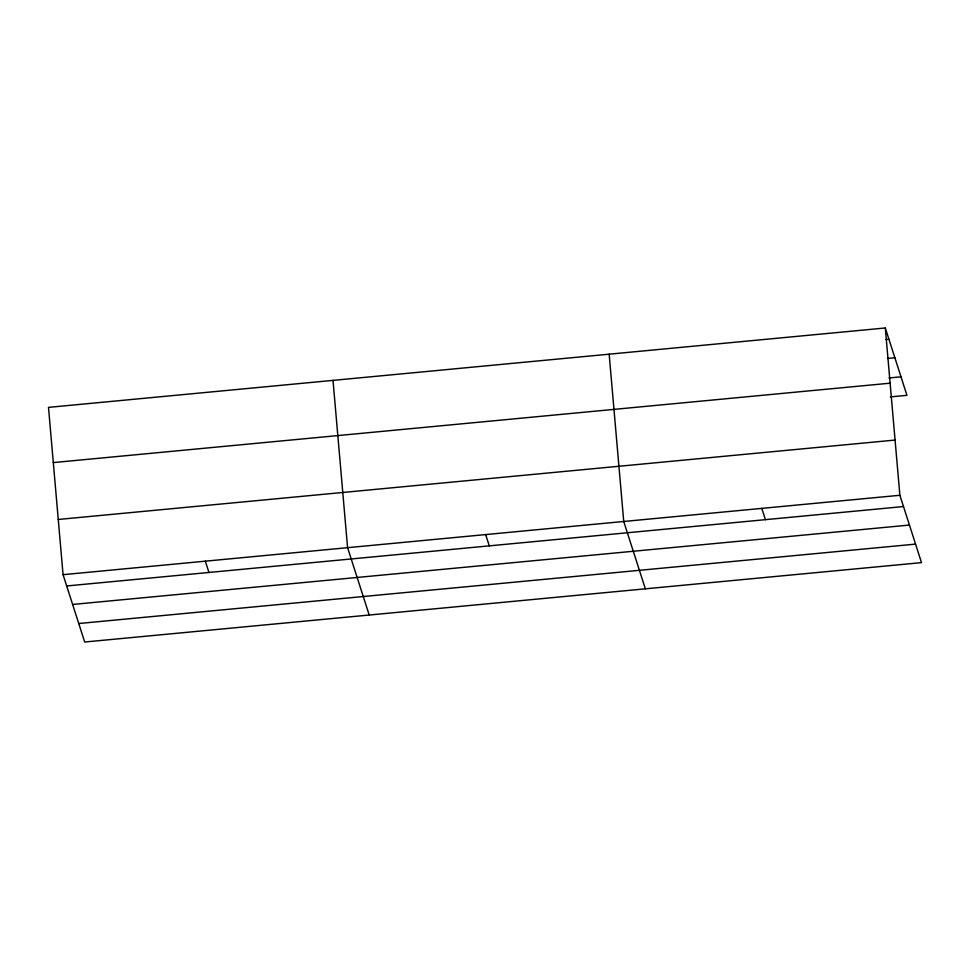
<?xml version="1.0" encoding="UTF-8"?>
<svg xmlns="http://www.w3.org/2000/svg" width="970" height="970" viewBox="0 0 970 970"><rect width="100%" height="100%" fill="white"/><g stroke="black" fill="none" stroke-linecap="round" stroke-linejoin="round"><path stroke-width="1.45" d="M885.307 327.981L48.5 407.376L63.062 574.676L84.693 642.019L921.5 562.624L899.881 495.282L885.307 327.981L906.938 395.324L890.424 396.888M885.925 339.536L888.932 339.257M887.368 358.463L894.873 357.76M888.981 377.961L900.997 376.821M53.301 462.581L890.12 383.186M58.261 519.471L895.067 440.065M63.062 574.676L899.881 495.282M66.688 585.965L903.494 506.558M72.629 604.455L909.436 525.061M78.752 623.528L915.559 544.121M761.802 508.377L765.427 519.665M645.353 588.826L623.734 521.484L609.16 354.183M485.655 534.579L489.28 545.867M369.206 615.029L347.587 547.686L333.013 380.385M205.325 561.181L208.95 572.458"/></g></svg>
